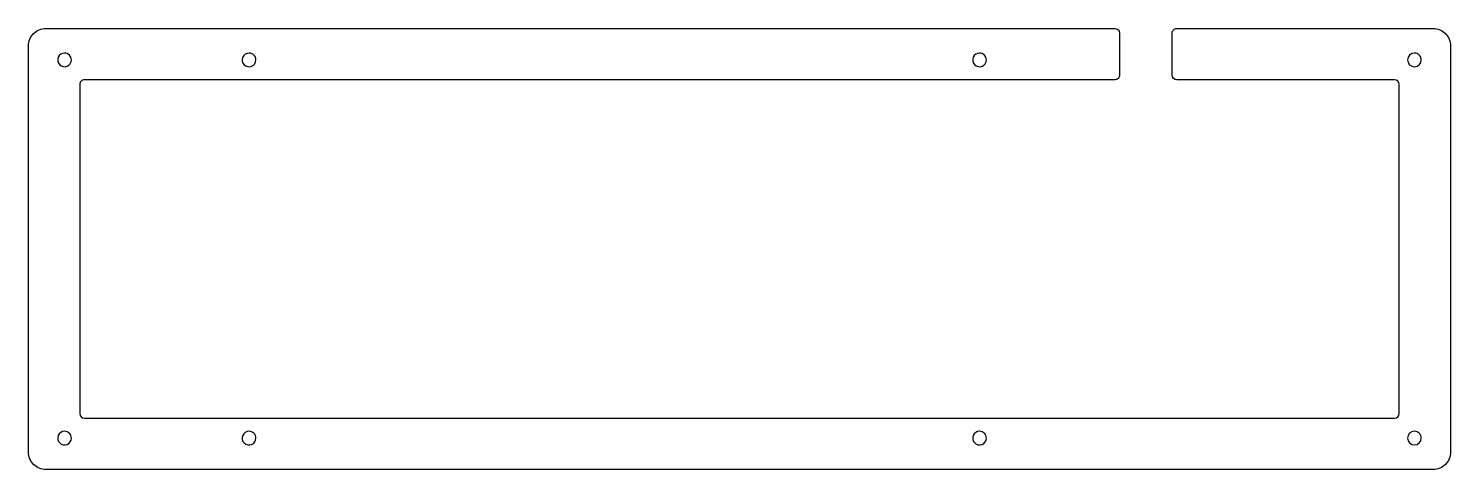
# Model space of a CAD drawing. Extents: x -12 to 312, y 209 to 309.
import ezdxf

# ---------------------------------------------------------------- set-up
doc = ezdxf.new("R2010")
doc.units = 0
doc.layers.add('Layer_1', color=7, linetype='CONTINUOUS')

msp = doc.modelspace()

# ---------------------------------------------------------------- linework, layer by layer
at = {"layer": 'Layer_1', "color": 2}
for p, q in [((-8.263672, 309.232422), (235.69828, 309.232422)), ((249.81963, 309.232422), (249.82041, 309.232422)), ((249.82041, 309.232422), (308.30469, 309.232422)), ((-12.232422, 212.53125), (-12.232422, 305.263672)), ((236.75688, 308.174089), (236.75888, 298.587502)), ((248.76349, 298.587502), (248.76149, 308.174089)), ((312.27344, 305.263672), (312.27344, 212.53125)), ((-3.999313, 303.61943), (-3.999313, 303.61943)), ((38.100216, 303.61943), (38.100216, 303.61943)), ((204.78891, 303.61943), (204.78891, 303.61943)), ((304.03662, 303.61943), (304.03662, 303.61943)), ((-0.530263, 296.470836), (-0.529291, 221.326168)), ((235.70082, 297.529169), (0.528056, 297.529169)), ((299.51023, 297.529169), (249.82201, 297.529169)), ((300.56856, 221.326168), (300.56856, 296.470836)), ((0.529056, 220.267835), (28.047724, 220.267835)), ((28.047724, 220.267835), (46.03739, 220.267835)), ((46.03739, 220.267835), (194.73473, 220.267835)), ((194.73473, 220.267835), (212.72439, 220.267835)), ((212.72439, 220.267835), (299.51023, 220.267835)), ((-3.999313, 217.302198), (-3.999313, 217.302198)), ((38.100216, 217.302198), (38.100216, 217.302198)), ((204.78891, 217.302198), (204.78891, 217.302198)), ((304.03662, 217.302198), (304.03662, 217.302198)), ((308.30469, 208.5625), (-8.263672, 208.5625))]:
    msp.add_line(p, q, dxfattribs=at)
for points in [[(-11.070002, 308.070002), (-10.325717, 308.814287), (-9.31625, 309.232422), (-8.263672, 309.232422)], [(235.69828, 309.232422), (236.282823, 309.232419), (236.75673, 308.758632), (236.75688, 308.174089)], [(248.76149, 308.174089), (248.761441, 308.454758), (248.872901, 308.723949), (249.071346, 308.92243)], [(249.071346, 308.92243), (249.269791, 309.120911), (249.538961, 309.23242), (249.81963, 309.232422)], [(308.30469, 309.232422), (309.357268, 309.232422), (310.366735, 308.814287), (311.11102, 308.070002)], [(-12.232422, 305.263672), (-12.232422, 306.31625), (-11.814287, 307.325717), (-11.070002, 308.070002)], [(311.11102, 308.070002), (311.855305, 307.325717), (312.27344, 306.31625), (312.27344, 305.263672)], [(-5.445184, 302.65333), (-5.687417, 302.068529), (-5.553522, 301.395395), (-5.105935, 300.947808)], [(-3.999313, 303.61943), (-4.632296, 303.61943), (-5.202952, 303.23813), (-5.445184, 302.65333)], [(-2.892691, 303.161052), (-3.186185, 303.454547), (-3.584249, 303.61943), (-3.999313, 303.61943)], [(-3.400413, 300.608558), (-2.815613, 300.850791), (-2.434313, 301.421447), (-2.434313, 302.05443)], [(-2.434313, 302.05443), (-2.434313, 302.469494), (-2.599196, 302.867558), (-2.892691, 303.161052)], [(36.654344, 302.65333), (36.412112, 302.068529), (36.546007, 301.395395), (36.993594, 300.947808)], [(38.100216, 303.61943), (37.467233, 303.61943), (36.896577, 303.23813), (36.654344, 302.65333)], [(39.206838, 303.161052), (38.913344, 303.454547), (38.51528, 303.61943), (38.100216, 303.61943)], [(38.699116, 300.608558), (39.283916, 300.850791), (39.665216, 301.421447), (39.665216, 302.05443)], [(39.665216, 302.05443), (39.665216, 302.469494), (39.500333, 302.867558), (39.206838, 303.161052)], [(203.343038, 302.65333), (203.100806, 302.068529), (203.234701, 301.395395), (203.682288, 300.947808)], [(204.78891, 303.61943), (204.155927, 303.61943), (203.585271, 303.23813), (203.343038, 302.65333)], [(205.895532, 303.161052), (205.602038, 303.454547), (205.203974, 303.61943), (204.78891, 303.61943)], [(205.38781, 300.608558), (205.97261, 300.850791), (206.35391, 301.421447), (206.35391, 302.05443)], [(206.35391, 302.05443), (206.35391, 302.469494), (206.189027, 302.867558), (205.895532, 303.161052)], [(304.03662, 303.61943), (303.172294, 303.61943), (302.47162, 302.918756), (302.47162, 302.05443)], [(302.47162, 302.05443), (302.47162, 301.190104), (303.172294, 300.48943), (304.03662, 300.48943)], [(305.143242, 303.161052), (304.849748, 303.454547), (304.451684, 303.61943), (304.03662, 303.61943)], [(304.03662, 300.48943), (304.900946, 300.48943), (305.60162, 301.190104), (305.60162, 302.05443)], [(305.60162, 302.05443), (305.60162, 302.469494), (305.436737, 302.867558), (305.143242, 303.161052)], [(-5.105935, 300.947808), (-4.658348, 300.500221), (-3.985214, 300.366326), (-3.400413, 300.608558)], [(36.993594, 300.947808), (37.441181, 300.500221), (38.114315, 300.366326), (38.699116, 300.608558)], [(203.682288, 300.947808), (204.129875, 300.500221), (204.803009, 300.366326), (205.38781, 300.608558)], [(236.75888, 298.587502), (236.758952, 298.30684), (236.64751, 298.037649), (236.449077, 297.839165)], [(249.82201, 297.529169), (249.237478, 297.529169), (248.763593, 298.002971), (248.76349, 298.587502)], [(-0.220294, 297.21919), (-0.418767, 297.020713), (-0.530267, 296.751522), (-0.530263, 296.470836)], [(0.528056, 297.529169), (0.24737, 297.529169), (-0.02182, 297.417666), (-0.220294, 297.21919)], [(236.449077, 297.839165), (236.250645, 297.640681), (235.981482, 297.52917), (235.70082, 297.529169)], [(300.56856, 296.470836), (300.56856, 297.055336), (300.09473, 297.529167), (299.51023, 297.529169)], [(-0.529291, 221.326168), (-0.529283, 220.741665), (-0.055447, 220.267835), (0.529056, 220.267835)], [(299.51023, 220.267835), (300.09473, 220.267837), (300.56856, 220.741668), (300.56856, 221.326168)], [(-5.445184, 216.336098), (-5.687417, 215.751297), (-5.553522, 215.078163), (-5.105935, 214.630576)], [(-3.999313, 217.302198), (-4.632296, 217.302198), (-5.202952, 216.920898), (-5.445184, 216.336098)], [(-5.105935, 214.630576), (-4.658348, 214.182989), (-3.985214, 214.049094), (-3.400413, 214.291326)], [(-2.892691, 216.84382), (-3.186185, 217.137315), (-3.584249, 217.302198), (-3.999313, 217.302198)], [(-3.400413, 214.291326), (-2.815613, 214.533559), (-2.434313, 215.104215), (-2.434313, 215.737198)], [(-2.434313, 215.737198), (-2.434313, 216.152262), (-2.599196, 216.550326), (-2.892691, 216.84382)], [(36.654344, 216.336098), (36.412112, 215.751297), (36.546007, 215.078163), (36.993594, 214.630576)], [(38.100216, 217.302198), (37.467233, 217.302198), (36.896577, 216.920898), (36.654344, 216.336098)], [(36.993594, 214.630576), (37.441181, 214.182989), (38.114315, 214.049094), (38.699116, 214.291326)], [(39.206838, 216.84382), (38.913344, 217.137315), (38.51528, 217.302198), (38.100216, 217.302198)], [(38.699116, 214.291326), (39.283916, 214.533559), (39.665216, 215.104215), (39.665216, 215.737198)], [(39.665216, 215.737198), (39.665216, 216.152262), (39.500333, 216.550326), (39.206838, 216.84382)], [(203.343038, 216.336098), (203.100806, 215.751297), (203.234701, 215.078163), (203.682288, 214.630576)], [(204.78891, 217.302198), (204.155927, 217.302198), (203.585271, 216.920898), (203.343038, 216.336098)], [(203.682288, 214.630576), (204.129875, 214.182989), (204.803009, 214.049094), (205.38781, 214.291326)], [(205.895532, 216.84382), (205.602038, 217.137315), (205.203974, 217.302198), (204.78891, 217.302198)], [(205.38781, 214.291326), (205.97261, 214.533559), (206.35391, 215.104215), (206.35391, 215.737198)], [(206.35391, 215.737198), (206.35391, 216.152262), (206.189027, 216.550326), (205.895532, 216.84382)], [(304.03662, 217.302198), (303.172294, 217.302198), (302.47162, 216.601524), (302.47162, 215.737198)], [(302.47162, 215.737198), (302.47162, 214.872872), (303.172294, 214.172198), (304.03662, 214.172198)], [(305.143242, 216.84382), (304.849748, 217.137315), (304.451684, 217.302198), (304.03662, 217.302198)], [(304.03662, 214.172198), (304.900946, 214.172198), (305.60162, 214.872872), (305.60162, 215.737198)], [(305.60162, 215.737198), (305.60162, 216.152262), (305.436737, 216.550326), (305.143242, 216.84382)], [(-11.070002, 209.72492), (-11.814287, 210.469205), (-12.232422, 211.478672), (-12.232422, 212.53125)], [(312.27344, 212.53125), (312.27344, 211.478672), (311.855305, 210.469205), (311.11102, 209.72492)], [(-8.263672, 208.5625), (-9.31625, 208.5625), (-10.325717, 208.980635), (-11.070002, 209.72492)], [(311.11102, 209.72492), (310.366735, 208.980635), (309.357268, 208.5625), (308.30469, 208.5625)]]:
    msp.add_open_spline(points, degree=3, dxfattribs=at)

doc.saveas('drawing.dxf')
